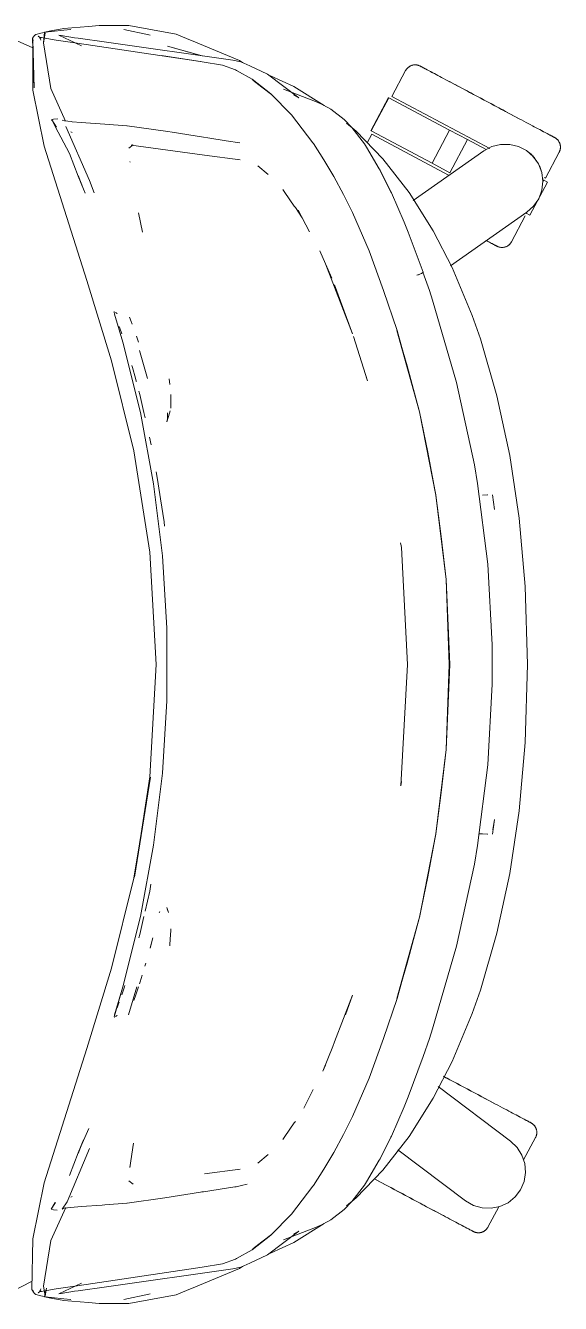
# Model space of a CAD drawing. Header units: millimetres. Extents: x 155927 to 326028, y -36033 to 97293.
# Drawn here: x 168443.9 to 168643.9, y 19528.4 to 20006.3 of the extents above; entities that cross this region are included whole.
import ezdxf

# ---------------------------------------------------------------- set-up
doc = ezdxf.new("R2010")
doc.units = ezdxf.units.MM
doc.header["$MEASUREMENT"] = 0
doc.layers.add('G-IMPT', color=8, linetype='CONTINUOUS', lineweight=9)
doc.layers.add('I-FURN', color=8, linetype='CONTINUOUS', lineweight=9)

msp = doc.modelspace()

# ---------------------------------------------------------------- linework, layer by layer
at = {"layer": 'G-IMPT'}
for p, q in [((168452.98, 20004), (168449.7, 20003.47)), ((168453.39, 20004.26), (168451.07, 20003.82)), ((168452.98, 20004), (168453.6, 20004.08)), ((168453.39, 20004.26), (168457.64, 20005.07)), ((168458.28, 20004.59), (168453.6, 20004.08)), ((168458.11, 20005.11), (168457.64, 20005.07)), ((168467.44, 20005.92), (168458.11, 20005.11)), ((168458.28, 20004.59), (168460.87, 20004.81)), ((168467.44, 20005.92), (168471.39, 20006.26)), ((168471.39, 20006.26), (168475.56, 20006.26)), ((168482.53, 20006.23), (168475.56, 20006.26)), ((168480.67, 20004.82), (168489.97, 20002.78)), ((168482.53, 20006.23), (168500.23, 20002.99)), ((168438.5, 20001.54), (168446.67, 19997.97)), ((168446.53, 20001.53), (168446.93, 20002.1)), ((168446.53, 20001.53), (168446.72, 20000.66)), ((168447.15, 19982.97), (168446.56, 20001.41)), ((168446.56, 20001.41), (168446.66, 20000.95)), ((168447.15, 19982.97), (168446.66, 20000.95)), ((168446.71, 19982.08), (168446.66, 20000.95)), ((168446.66, 20000.95), (168446.7, 20000.77)), ((168446.72, 20000.66), (168446.7, 20000.77)), ((168447.3, 20002.59), (168446.93, 20002.1)), ((168447.3, 20002.59), (168447.84, 20002.91)), ((168449.7, 20003.47), (168447.84, 20002.91)), ((168449.19, 20001.87), (168448.69, 20002.27)), ((168449.79, 20001.71), (168448.69, 20002.27)), ((168449.79, 20001.71), (168449.17, 20001.88)), ((168449.17, 20001.88), (168455.44, 20000.77)), ((168449.51, 20001.33), (168449.19, 20001.87)), ((168449.51, 20001.33), (168449.59, 20000.83)), ((168451.31, 20003.41), (168450.62, 19999.82)), ((168453.34, 19982.78), (168450.62, 19999.82)), ((168450.68, 19999.86), (168451.07, 20003.82)), ((168451.31, 20003.41), (168450.68, 19999.86)), ((168463.29, 19999.66), (168455.44, 20000.77)), ((168464.84, 19998.67), (168456.41, 20002.68)), ((168456.41, 20002.68), (168457.27, 20002.53)), ((168457.27, 20002.53), (168462.29, 20001.7)), ((168462.29, 20001.7), (168463.59, 20001.49)), ((168494.16, 19995.1), (168463.29, 19999.66)), ((168474.25, 20000.05), (168463.59, 20001.49)), ((168474.25, 20000.05), (168521.47, 19993.37)), ((168489.97, 20002.78), (168490.55, 20002.62)), ((168500.23, 20002.99), (168504.09, 20001.4)), ((168507.45, 20000.01), (168504.09, 20001.4)), ((168523.9, 19993.21), (168507.45, 20000.01)), ((168494.16, 19995.1), (168509.35, 19992.78)), ((168494.77, 19995.01), (168509.93, 19992.71)), ((168494.77, 19995.01), (168509.35, 19992.78)), ((168497.05, 19998.5), (168508.94, 19995.14)), ((168497.05, 19998.5), (168510, 19994.99)), ((168517.6, 19991.41), (168509.93, 19992.71)), ((168522.39, 19989.66), (168517.6, 19991.41)), ((168521.47, 19993.37), (168524.46, 19992.73)), ((168522.39, 19989.66), (168522.81, 19989.44)), ((168525.07, 19992.44), (168523.9, 19993.21)), ((168527.83, 19991.16), (168524.46, 19992.73)), ((168534.4, 19988.09), (168527.83, 19991.16)), ((168528.65, 19986.15), (168522.81, 19989.44)), ((168535.61, 19980.74), (168528.65, 19986.15)), ((168528.87, 19985.83), (168535.82, 19980.43)), ((168528.87, 19985.83), (168532.25, 19983.24)), ((168546.05, 19979.18), (168534.4, 19988.09)), ((168544.16, 19983.47), (168535.54, 19987.45)), ((168450.9, 19961.12), (168446.71, 19982.08)), ((168453.34, 19982.78), (168458.92, 19970.49)), ((168535.82, 19980.43), (168532.25, 19983.24)), ((168535.61, 19980.74), (168543.35, 19972.83)), ((168540.4, 19982.41), (168552.3, 19977.9)), ((168555.61, 19976.35), (168544.16, 19983.47)), ((168546.05, 19979.18), (168544.21, 19980.23)), ((168554.53, 19976.83), (168552.3, 19977.9)), ((168556.97, 19975.65), (168554.53, 19976.83)), ((168555.61, 19976.35), (168556.38, 19975.85)), ((168556.97, 19975.65), (168558.1, 19975.04)), ((168453.7, 19970.97), (168453.66, 19970.8)), ((168453.72, 19971.1), (168453.7, 19970.97)), ((168453.7, 19970.97), (168455.54, 19968.27)), ((168453.7, 19970.97), (168455.05, 19968.51)), ((168454.41, 19971.25), (168453.72, 19971.1)), ((168455.94, 19971.41), (168454.41, 19971.25)), ((168457.68, 19970.93), (168458.45, 19970.66)), ((168458.51, 19970.64), (168458.45, 19970.66)), ((168460.97, 19970.35), (168458.51, 19970.64)), ((168543.35, 19972.83), (168551.37, 19962.4)), ((168558.1, 19975.04), (168562.97, 19971.18)), ((168565.86, 19968.15), (168562.97, 19971.18)), ((168460.33, 19958.41), (168455.05, 19968.51)), ((168467.88, 19948.3), (168458.95, 19968.46)), ((168461.33, 19966.29), (168460.89, 19966.56)), ((168460.97, 19970.35), (168461.34, 19970.31)), ((168464.75, 19970.06), (168461.34, 19970.31)), ((168464.75, 19970.06), (168473.6, 19969.42)), ((168481.84, 19968.8), (168473.6, 19969.42)), ((168481.92, 19968.79), (168481.84, 19968.8)), ((168481.92, 19968.79), (168497.14, 19966.59)), ((168497.14, 19966.59), (168498.69, 19966.34)), ((168498.69, 19966.34), (168510.46, 19964.47)), ((168563.86, 19969.73), (168567.53, 19966.73)), ((168565.86, 19968.15), (168570.58, 19962.02)), ((168567.53, 19966.73), (168577.49, 19956.44)), ((168466.89, 19910.88), (168450.9, 19961.12)), ((168482.58, 19960.42), (168484.14, 19961.66)), ((168483.43, 19961.53), (168483.7, 19961.58)), ((168510.77, 19957.79), (168483.43, 19961.53)), ((168483.93, 19961.62), (168483.7, 19961.58)), ((168512.12, 19964.21), (168510.46, 19964.47)), ((168518.96, 19963.15), (168512.12, 19964.21)), ((168518.96, 19963.15), (168524.03, 19962.4)), ((168551.37, 19962.4), (168551.54, 19962.14)), ((168555.42, 19956.04), (168551.54, 19962.14)), ((168570.58, 19962.02), (168571.44, 19960.73)), ((168460.33, 19958.41), (168463.58, 19949.94)), ((168510.77, 19957.79), (168524.12, 19956.01)), ((168524.12, 19956.01), (168523.65, 19956.16)), ((168576.17, 19952.73), (168571.44, 19960.73)), ((168587.3, 19943.84), (168577.49, 19956.44)), ((168482.93, 19955.47), (168482.98, 19955.12)), ((168534.62, 19950.51), (168530.71, 19953.85)), ((168555.42, 19956.04), (168559.19, 19949.82)), ((168580.48, 19944.12), (168576.17, 19952.73)), ((168580.7, 19943.68), (168576.17, 19952.73)), ((168576.17, 19952.73), (168576.48, 19952.14)), ((168580.7, 19943.68), (168576.48, 19952.14)), ((168465.6, 19945.04), (168463.57, 19950.14)), ((168463.57, 19950.14), (168464.98, 19946.6)), ((168463.58, 19949.94), (168465.6, 19945.04)), ((168469.62, 19943.72), (168467.88, 19948.3)), ((168562.76, 19943.03), (168559.19, 19949.82)), ((168465.6, 19945.04), (168466.16, 19943.62)), ((168540.89, 19943.88), (168540.14, 19944.98)), ((168544.39, 19938.75), (168540.89, 19943.88)), ((168562.76, 19943.03), (168566.15, 19936.3)), ((168580.48, 19944.12), (168580.7, 19943.68)), ((168580.7, 19943.68), (168585.47, 19932.72)), ((168587.3, 19943.84), (168596.27, 19929.54)), ((168544.78, 19938.17), (168544.39, 19938.75)), ((168547.34, 19934.41), (168544.78, 19938.17)), ((168547.34, 19934.41), (168545.84, 19937.19)), ((168550.02, 19929.08), (168545.84, 19937.19)), ((168487.61, 19928.99), (168486.2, 19936.25)), ((168572.32, 19922.07), (168566.15, 19936.3)), ((168585.47, 19932.72), (168586.95, 19929.04)), ((168586.95, 19929.04), (168592.52, 19914.08)), ((168596.27, 19929.54), (168603.36, 19915.77)), ((168553.9, 19922.04), (168556.09, 19917.19)), ((168572.32, 19922.07), (168577.78, 19907.19)), ((168556.09, 19917.19), (168558.4, 19911.75)), ((168556.09, 19917.19), (168558.82, 19910.11)), ((168591.26, 19913.3), (168590.2, 19912.87)), ((168591.26, 19913.3), (168590.79, 19913.1)), ((168591.26, 19913.3), (168592.08, 19913.68)), ((168591.26, 19913.3), (168591.9, 19913.58)), ((168591.9, 19913.58), (168592.08, 19913.68)), ((168592.49, 19913.95), (168592.08, 19913.68)), ((168592.08, 19913.68), (168592.48, 19913.9)), ((168592.49, 19913.95), (168592.48, 19913.9)), ((168592.52, 19914.08), (168592.49, 19913.95)), ((168592.49, 19913.95), (168592.49, 19914.08)), ((168592.49, 19914.08), (168594.89, 19907.15)), ((168610.88, 19897.79), (168603.36, 19915.77)), ((168466.89, 19910.88), (168476.07, 19880.91)), ((168559.48, 19908.38), (168558.82, 19910.11)), ((168566.19, 19890.94), (168559.37, 19909.34)), ((168566.19, 19890.94), (168559.48, 19908.38)), ((168590.2, 19912.87), (168590.79, 19913.1)), ((168582.79, 19892.28), (168577.78, 19907.19)), ((168596.09, 19903.54), (168594.89, 19907.15)), ((168477.12, 19899.31), (168477.03, 19899.08)), ((168477.03, 19899.08), (168477.09, 19898.85)), ((168477.09, 19898.85), (168477.16, 19898.56)), ((168478.12, 19898.54), (168477.51, 19898.93)), ((168605.03, 19872.72), (168596.09, 19903.54)), ((168477.16, 19898.56), (168477.23, 19898.29)), ((168480.3, 19887.86), (168477.23, 19898.29)), ((168478.12, 19898.54), (168477.91, 19898.69)), ((168483.43, 19895.61), (168482.82, 19897.27)), ((168483.43, 19895.61), (168483.8, 19894.6)), ((168613.95, 19889.06), (168610.88, 19897.79)), ((168479.14, 19893.06), (168478.9, 19893.71)), ((168479.14, 19893.06), (168479.89, 19890.96)), ((168486.14, 19887.85), (168485.42, 19890.06)), ((168571.72, 19873.46), (168566.47, 19889.95)), ((168586.52, 19879.02), (168582.75, 19892.19)), ((168591.17, 19861.78), (168582.75, 19892.19)), ((168591.17, 19861.78), (168582.79, 19892.28)), ((168486.85, 19861.54), (168480.3, 19887.86)), ((168486.59, 19884.76), (168489.52, 19874.29)), ((168613.95, 19889.06), (168620.13, 19867.82)), ((168484.39, 19847.22), (168476.07, 19880.91)), ((168483.88, 19878.43), (168483.68, 19879.12)), ((168485, 19874.43), (168483.88, 19878.43)), ((168571.72, 19873.46), (168570.65, 19876.9)), ((168586.52, 19879.02), (168591.17, 19861.78)), ((168485, 19874.43), (168485.32, 19873.29)), ((168485.32, 19873.29), (168485.36, 19873.11)), ((168497.88, 19872.04), (168497.66, 19874.13)), ((168605.03, 19872.72), (168611.7, 19841.93)), ((168486.62, 19868.27), (168486.28, 19869.57)), ((168486.62, 19868.27), (168488.17, 19861.52)), ((168498.28, 19863.19), (168498.19, 19868.25)), ((168498.19, 19868.25), (168498.27, 19865.97)), ((168498.28, 19863.19), (168498.27, 19865.97)), ((168620.13, 19867.82), (168624.94, 19845.45)), ((168486.85, 19861.54), (168491.78, 19834.87)), ((168488.63, 19859.55), (168488.17, 19861.52)), ((168496.95, 19859.18), (168496.99, 19861.49)), ((168496.99, 19861.47), (168496.99, 19861.49)), ((168497.42, 19860.08), (168498.03, 19862.24)), ((168591.17, 19861.78), (168597.35, 19830.65)), ((168591.17, 19861.78), (168594.25, 19846.76)), ((168591.17, 19861.78), (168597.34, 19830.73)), ((168496.74, 19858.13), (168497.42, 19860.08)), ((168496.95, 19859.18), (168496.74, 19858.13)), ((168490.83, 19849.5), (168490.29, 19852.32)), ((168484.39, 19847.22), (168490.38, 19809.31)), ((168597.35, 19830.65), (168594.25, 19846.76)), ((168612.88, 19835.01), (168611.7, 19841.93)), ((168624.94, 19845.45), (168628.43, 19822.03)), ((168492.75, 19839.4), (168493.31, 19836.49)), ((168491.78, 19834.87), (168495.08, 19807.95)), ((168493.55, 19834.87), (168493.31, 19836.49)), ((168494.4, 19829.24), (168493.55, 19834.87)), ((168616.7, 19804.84), (168612.88, 19835.01)), ((168494.4, 19829.24), (168495.7, 19820.72)), ((168601.17, 19799.14), (168597.34, 19830.73)), ((168601.13, 19799.1), (168597.35, 19830.65)), ((168597.35, 19830.65), (168599.29, 19815.17)), ((168614.68, 19830.69), (168616.77, 19830.77)), ((168616.77, 19830.77), (168616.66, 19830.77)), ((168618.53, 19830.74), (168619.18, 19825.32)), ((168495.7, 19820.72), (168495.88, 19819.06)), ((168628.43, 19822.03), (168630.69, 19796.46)), ((168584.41, 19811.05), (168584.14, 19812.83)), ((168601.13, 19799.1), (168599.29, 19815.17)), ((168490.38, 19809.31), (168492.74, 19767.32)), ((168584.13, 19812.6), (168584.17, 19812.35)), ((168584.41, 19811.05), (168584.17, 19812.35)), ((168586.73, 19767.32), (168584.41, 19811.05)), ((168586.68, 19767.32), (168584.41, 19811.05)), ((168496.73, 19780.88), (168495.08, 19807.95)), ((168618.31, 19774.63), (168616.7, 19804.84)), ((168601.81, 19784.2), (168601.13, 19799.1)), ((168601.13, 19799.1), (168602.27, 19767.32)), ((168601.17, 19799.14), (168602.5, 19767.32)), ((168630.69, 19796.46), (168631.54, 19767.32)), ((168601.81, 19784.2), (168602.27, 19767.32)), ((168496.73, 19780.88), (168496.73, 19753.76)), ((168618.31, 19774.63), (168618.41, 19767.32)), ((168490.38, 19725.33), (168492.74, 19767.32)), ((168586.68, 19767.32), (168584.18, 19721.98)), ((168601.13, 19735.54), (168602.27, 19767.32)), ((168602.5, 19767.32), (168601.17, 19735.5)), ((168601.81, 19750.44), (168602.27, 19767.32)), ((168618.31, 19760.01), (168618.41, 19767.32)), ((168631.54, 19767.32), (168630.69, 19738.18)), ((168618.31, 19760.01), (168616.7, 19729.8)), ((168496.73, 19753.76), (168495.08, 19726.69)), ((168601.13, 19735.54), (168601.81, 19750.44)), ((168630.69, 19738.18), (168628.43, 19712.61)), ((168601.17, 19735.5), (168597.34, 19703.91)), ((168601.13, 19735.54), (168597.35, 19703.99)), ((168599.29, 19719.47), (168601.13, 19735.54)), ((168616.7, 19729.8), (168612.88, 19699.64)), ((168484.39, 19687.42), (168490.64, 19725.16)), ((168490.38, 19725.33), (168484.65, 19687.8)), ((168490.64, 19725.16), (168484.65, 19687.8)), ((168491.78, 19699.77), (168495.08, 19726.69)), ((168584.13, 19722.04), (168584.17, 19722.29)), ((168584.41, 19723.59), (168584.17, 19722.29)), ((168584.18, 19721.98), (168584.41, 19723.59)), ((168599.29, 19719.47), (168597.35, 19703.99)), ((168628.43, 19712.61), (168624.94, 19689.19)), ((168618.53, 19703.91), (168619.18, 19709.32)), ((168618.61, 19705.55), (168619.18, 19709.32)), ((168597.35, 19703.99), (168591.13, 19672.75)), ((168591.13, 19672.75), (168597.34, 19703.91)), ((168597.35, 19703.99), (168594.25, 19687.88)), ((168613.43, 19703.99), (168614.68, 19703.95)), ((168616.77, 19703.87), (168614.68, 19703.95)), ((168616.77, 19703.87), (168616.66, 19703.88)), ((168486.85, 19673.1), (168491.78, 19699.77)), ((168612.88, 19699.64), (168611.7, 19692.71)), ((168611.7, 19692.71), (168605.03, 19661.93)), ((168620.13, 19666.83), (168624.94, 19689.19)), ((168476.07, 19653.74), (168484.39, 19687.42)), ((168490.8, 19685.15), (168490.33, 19682.51)), ((168591.17, 19672.86), (168594.25, 19687.88)), ((168490.33, 19682.51), (168488.62, 19675.09)), ((168494.07, 19674.91), (168493.93, 19674.5)), ((168496.74, 19676.51), (168497.42, 19674.56)), ((168496.74, 19676.51), (168496.95, 19675.46)), ((168486.85, 19673.1), (168480.3, 19646.78)), ((168488.17, 19673.12), (168486.62, 19666.37)), ((168591.17, 19672.86), (168582.75, 19642.45)), ((168591.17, 19672.86), (168582.79, 19642.36)), ((168586.52, 19655.62), (168591.17, 19672.86)), ((168486.62, 19666.37), (168486.28, 19665.08)), ((168490.47, 19661.29), (168491.47, 19665.15)), ((168498.17, 19666.34), (168497.89, 19662.64)), ((168498.17, 19666.34), (168498.27, 19667.72)), ((168498.27, 19668.42), (168498.27, 19667.72)), ((168613.95, 19645.58), (168620.13, 19666.83)), ((168490.47, 19661.29), (168490.86, 19662.81)), ((168497.89, 19662.64), (168497.86, 19662.16)), ((168596.09, 19631.1), (168605.03, 19661.93)), ((168488.56, 19654.49), (168488.89, 19655.61)), ((168586.52, 19655.62), (168582.75, 19642.45)), ((168476.07, 19653.74), (168466.89, 19623.76)), ((168486.78, 19648.71), (168487.57, 19651.2)), ((168480.3, 19646.78), (168477.03, 19635.56)), ((168480.3, 19646.78), (168477.19, 19635.96)), ((168480.3, 19646.78), (168477.24, 19636.25)), ((168480.93, 19646.79), (168480.2, 19644.56)), ((168480.93, 19646.79), (168481.08, 19647.24)), ((168485.5, 19646.79), (168482.46, 19636.36)), ((168485.39, 19644.49), (168486.16, 19646.79)), ((168486.54, 19647.93), (168486.78, 19648.71)), ((168610.88, 19636.85), (168613.95, 19645.58)), ((168478.92, 19641.01), (168478.58, 19640.04)), ((168479.91, 19643.76), (168480.2, 19644.56)), ((168484.37, 19641.61), (168485.13, 19643.77)), ((168485.39, 19644.49), (168485.13, 19643.77)), ((168566.19, 19643.7), (168559.48, 19626.26)), ((168566.19, 19643.7), (168563.47, 19636.27)), ((168577.78, 19627.45), (168582.79, 19642.36)), ((168477.24, 19636.25), (168477.19, 19635.96)), ((168478.12, 19636.1), (168477.51, 19635.72)), ((168478.12, 19636.1), (168477.91, 19635.95)), ((168478.58, 19640.04), (168478.18, 19638.97)), ((168610.88, 19636.85), (168603.36, 19618.87)), ((168477.03, 19635.56), (168477.17, 19635.32)), ((168577.78, 19627.45), (168572.32, 19612.57)), ((168592.55, 19620.67), (168594.89, 19627.49)), ((168596.09, 19631.1), (168594.89, 19627.49)), ((168466.89, 19623.76), (168450.9, 19573.52)), ((168558.82, 19624.53), (168555.09, 19615.2)), ((168559.48, 19626.26), (168558.82, 19624.53)), ((168555.09, 19615.2), (168556.09, 19617.45)), ((168592.55, 19620.67), (168586.95, 19605.6)), ((168603.36, 19618.87), (168596.27, 19605.1)), ((168572.32, 19612.57), (168566.15, 19598.34)), ((168547.92, 19601.37), (168551.46, 19608.34)), ((168585.47, 19601.92), (168586.95, 19605.6)), ((168596.27, 19605.1), (168587.3, 19590.8)), ((168562.76, 19591.62), (168566.15, 19598.34)), ((168580.7, 19590.96), (168585.47, 19601.92)), ((168464.6, 19587.08), (168467.65, 19593.8)), ((168540.89, 19590.76), (168544.39, 19595.89)), ((168544.39, 19595.89), (168544.78, 19596.47)), ((168463.57, 19584.5), (168465.6, 19589.62)), ((168465.6, 19589.6), (168463.57, 19584.5)), ((168463.58, 19584.71), (168465.6, 19589.6)), ((168482.93, 19579.17), (168484.33, 19588.34)), ((168540.89, 19590.76), (168540.14, 19589.66)), ((168562.76, 19591.62), (168559.19, 19584.82)), ((168576.48, 19582.51), (168580.48, 19590.52)), ((168587.3, 19590.8), (168577.49, 19578.2)), ((168580.7, 19590.96), (168580.48, 19590.52)), ((168459.44, 19566.36), (168467.88, 19586.34)), ((168463.58, 19584.71), (168460.33, 19576.24)), ((168534.62, 19584.13), (168530.71, 19580.79)), ((168555.42, 19578.6), (168559.19, 19584.82)), ((168482.93, 19579.17), (168482.98, 19579.52)), ((168510.77, 19576.85), (168524.12, 19578.63)), ((168524.12, 19578.63), (168523.65, 19578.48)), ((168576.17, 19581.91), (168571.44, 19573.91)), ((168576.48, 19582.51), (168576.17, 19581.91)), ((168482.58, 19574.23), (168484.22, 19572.95)), ((168555.42, 19578.6), (168551.54, 19572.5)), ((168567.53, 19567.91), (168577.49, 19578.2)), ((168570.58, 19572.62), (168571.44, 19573.91)), ((168446.71, 19552.56), (168450.9, 19573.52)), ((168495.99, 19567.88), (168509.35, 19569.99)), ((168509.35, 19569.99), (168509.86, 19570.07)), ((168510.47, 19570.17), (168509.86, 19570.07)), ((168510.47, 19570.17), (168522.19, 19571.97)), ((168522.19, 19571.97), (168522.66, 19572.04)), ((168524.64, 19572.46), (168522.66, 19572.04)), ((168526.81, 19572.93), (168524.64, 19572.46)), ((168543.35, 19561.81), (168551.37, 19572.24)), ((168551.54, 19572.5), (168551.37, 19572.24)), ((168565.86, 19566.49), (168570.58, 19572.62)), ((168453.48, 19563.69), (168455.07, 19566.15)), ((168455.07, 19566.15), (168453.54, 19563.67)), ((168453.54, 19563.67), (168455.03, 19566.14)), ((168457.68, 19563.69), (168459.44, 19566.36)), ((168460.8, 19564.28), (168458.42, 19563.99)), ((168460.8, 19564.28), (168460.88, 19564.29)), ((168464.75, 19564.58), (168460.88, 19564.29)), ((168460.89, 19568.08), (168461.33, 19568.35)), ((168472.61, 19565.15), (168464.75, 19564.58)), ((168473.6, 19565.22), (168472.61, 19565.15)), ((168481.84, 19565.84), (168473.6, 19565.22)), ((168481.84, 19565.84), (168481.92, 19565.85)), ((168495.99, 19567.88), (168481.92, 19565.85)), ((168562.97, 19563.46), (168565.86, 19566.49)), ((168567.53, 19567.91), (168563.86, 19564.91)), ((168453.34, 19551.86), (168458.95, 19564.21)), ((168453.48, 19563.69), (168453.54, 19563.67)), ((168454.41, 19563.39), (168453.54, 19563.67)), ((168455.77, 19563.22), (168454.41, 19563.39)), ((168458.4, 19563.98), (168457.68, 19563.69)), ((168458.4, 19563.98), (168458.42, 19563.99)), ((168543.35, 19561.81), (168535.61, 19553.91)), ((168558.1, 19559.6), (168556.97, 19558.99)), ((168558.1, 19559.6), (168562.97, 19563.46)), ((168546.05, 19555.46), (168534.35, 19546.52)), ((168540.4, 19552.23), (168552.3, 19556.74)), ((168544.16, 19551.17), (168555.61, 19558.29)), ((168546.05, 19555.46), (168544.21, 19554.41)), ((168554.53, 19557.81), (168552.3, 19556.74)), ((168556.97, 19558.99), (168554.53, 19557.81)), ((168446.71, 19552.56), (168446.32, 19533.58)), ((168453.34, 19551.86), (168450.62, 19534.82)), ((168528.65, 19548.49), (168535.61, 19553.91)), ((168535.82, 19554.21), (168528.87, 19548.81)), ((168528.87, 19548.81), (168532.25, 19551.4)), ((168535.82, 19554.21), (168532.25, 19551.4)), ((168535.54, 19547.19), (168544.16, 19551.17)), ((168522.81, 19545.2), (168522.39, 19544.98)), ((168528.65, 19548.49), (168522.81, 19545.2)), ((168527.83, 19543.48), (168534.35, 19546.52)), ((168474.25, 19534.59), (168521.47, 19541.27)), ((168494.16, 19539.54), (168509.93, 19541.93)), ((168523.9, 19541.43), (168507.45, 19534.63)), ((168517.6, 19543.23), (168509.93, 19541.93)), ((168517.6, 19543.23), (168522.39, 19544.98)), ((168521.47, 19541.27), (168524.46, 19541.92)), ((168525.07, 19542.2), (168523.9, 19541.43)), ((168527.83, 19543.48), (168524.46, 19541.92)), ((168446.39, 19536.77), (168438.48, 19532.62)), ((168456.41, 19531.96), (168464.81, 19535.95)), ((168463.29, 19534.98), (168494.16, 19539.54)), ((168446.32, 19533.58), (168446.93, 19532.54)), ((168446.8, 19533.16), (168446.93, 19532.54)), ((168446.8, 19533.16), (168446.91, 19532.62)), ((168446.93, 19532.54), (168446.91, 19532.62)), ((168447.3, 19532.05), (168446.93, 19532.54)), ((168447.84, 19531.73), (168447.3, 19532.05)), ((168447.84, 19531.73), (168449.7, 19531.18)), ((168449.79, 19532.93), (168448.69, 19532.37)), ((168449.19, 19532.77), (168448.69, 19532.37)), ((168449.17, 19532.76), (168455.44, 19533.87)), ((168449.79, 19532.93), (168449.17, 19532.76)), ((168449.19, 19532.77), (168449.51, 19533.31)), ((168449.59, 19533.81), (168449.51, 19533.31)), ((168452.98, 19530.64), (168449.7, 19531.18)), ((168451.31, 19531.24), (168450.62, 19534.82)), ((168451.8, 19534.1), (168451.07, 19530.82)), ((168453.39, 19530.38), (168451.07, 19530.82)), ((168451.8, 19534.1), (168451.31, 19531.24)), ((168455.44, 19533.87), (168463.29, 19534.98)), ((168456.41, 19531.96), (168457.27, 19532.11)), ((168462.29, 19532.94), (168457.27, 19532.11)), ((168462.29, 19532.94), (168463.59, 19533.15)), ((168474.25, 19534.59), (168463.59, 19533.15)), ((168480.67, 19529.82), (168489.97, 19531.86)), ((168482.53, 19528.41), (168500.23, 19531.65)), ((168489.97, 19531.86), (168490.55, 19532.02)), ((168500.23, 19531.65), (168504.09, 19533.24)), ((168507.45, 19534.63), (168504.09, 19533.24)), ((168452.98, 19530.64), (168453.6, 19530.56)), ((168457.64, 19529.57), (168453.39, 19530.38)), ((168453.6, 19530.56), (168458.28, 19530.05)), ((168458.11, 19529.53), (168457.64, 19529.57)), ((168458.11, 19529.53), (168467.44, 19528.72)), ((168458.28, 19530.05), (168460.87, 19529.83)), ((168467.44, 19528.72), (168471.39, 19528.38)), ((168475.56, 19528.38), (168471.39, 19528.38)), ((168482.53, 19528.41), (168475.56, 19528.38))]:
    msp.add_line(p, q, dxfattribs=at)
at = {"layer": 'I-FURN'}
for p, q in [((168586.09, 19989.57), (168586.17, 19989.71)), ((168586.17, 19989.71), (168586.26, 19989.84)), ((168586.26, 19989.84), (168586.35, 19989.97)), ((168586.35, 19989.97), (168586.45, 19990.1)), ((168586.45, 19990.1), (168586.56, 19990.22)), ((168586.56, 19990.22), (168586.67, 19990.34)), ((168586.67, 19990.34), (168586.78, 19990.45)), ((168586.78, 19990.45), (168586.9, 19990.56)), ((168586.9, 19990.56), (168587.02, 19990.66)), ((168587.02, 19990.66), (168587.15, 19990.76)), ((168587.15, 19990.76), (168587.28, 19990.86)), ((168587.28, 19990.86), (168587.42, 19990.95)), ((168587.42, 19990.95), (168587.56, 19991.03)), ((168587.56, 19991.03), (168587.7, 19991.11)), ((168587.7, 19991.11), (168587.84, 19991.18)), ((168587.84, 19991.18), (168587.99, 19991.24)), ((168587.99, 19991.24), (168588.14, 19991.3)), ((168588.14, 19991.3), (168588.29, 19991.36)), ((168588.29, 19991.36), (168588.44, 19991.41)), ((168588.44, 19991.41), (168588.6, 19991.45)), ((168588.6, 19991.45), (168588.76, 19991.48)), ((168588.76, 19991.48), (168588.91, 19991.51)), ((168588.91, 19991.51), (168589.07, 19991.54)), ((168589.07, 19991.54), (168589.23, 19991.55)), ((168589.23, 19991.55), (168589.4, 19991.56)), ((168589.4, 19991.56), (168589.56, 19991.57)), ((168589.56, 19991.57), (168589.72, 19991.56)), ((168589.72, 19991.56), (168589.88, 19991.55)), ((168589.88, 19991.55), (168590.04, 19991.54)), ((168590.04, 19991.54), (168590.2, 19991.52)), ((168590.2, 19991.52), (168590.36, 19991.49)), ((168590.36, 19991.49), (168590.51, 19991.45)), ((168590.51, 19991.45), (168590.67, 19991.41)), ((168590.67, 19991.41), (168590.82, 19991.36)), ((168590.82, 19991.36), (168590.98, 19991.31)), ((168590.98, 19991.31), (168591.13, 19991.25)), ((168591.13, 19991.25), (168591.27, 19991.19)), ((168591.27, 19991.19), (168591.42, 19991.11)), ((168591.42, 19991.11), (168591.46, 19991.09)), ((168591.46, 19991.09), (168591.48, 19991.08)), ((168591.5, 19991.07), (168591.46, 19991.09)), ((168591.46, 19991.09), (168591.46, 19991.09)), ((168591.48, 19991.08), (168591.54, 19991.05)), ((168591.59, 19991.02), (168591.5, 19991.07)), ((168591.54, 19991.05), (168591.64, 19991)), ((168591.71, 19990.96), (168591.59, 19991.02)), ((168591.64, 19991), (168591.78, 19990.92)), ((168591.87, 19990.87), (168591.71, 19990.96)), ((168591.78, 19990.92), (168591.96, 19990.83)), ((168592.07, 19990.77), (168591.87, 19990.87)), ((168591.96, 19990.83), (168592.18, 19990.71)), ((168592.31, 19990.64), (168592.07, 19990.77)), ((168592.18, 19990.71), (168592.44, 19990.57)), ((168592.59, 19990.49), (168592.31, 19990.64)), ((168592.44, 19990.57), (168592.73, 19990.42)), ((168592.91, 19990.32), (168592.59, 19990.49)), ((168592.73, 19990.42), (168593.07, 19990.24)), ((168593.27, 19990.13), (168592.91, 19990.32)), ((168593.07, 19990.24), (168593.44, 19990.04)), ((168593.66, 19989.92), (168593.27, 19990.13)), ((168593.44, 19990.04), (168593.85, 19989.82)), ((168594.09, 19989.7), (168593.66, 19989.92)), ((168593.85, 19989.82), (168594.3, 19989.58)), ((168594.55, 19989.45), (168594.09, 19989.7)), ((168594.3, 19989.58), (168594.78, 19989.33)), ((168586.01, 19989.43), (168580.86, 19979.74)), ((168586.01, 19989.43), (168586.09, 19989.57)), ((168595.05, 19989.18), (168594.55, 19989.45)), ((168594.78, 19989.33), (168595.3, 19989.05)), ((168595.59, 19988.9), (168595.05, 19989.18)), ((168595.3, 19989.05), (168595.85, 19988.76)), ((168596.16, 19988.59), (168595.59, 19988.9)), ((168595.85, 19988.76), (168596.43, 19988.45)), ((168596.76, 19988.27), (168596.16, 19988.59)), ((168597.39, 19987.94), (168596.76, 19988.27)), ((168598.06, 19987.58), (168597.39, 19987.94)), ((168598.75, 19987.22), (168598.06, 19987.58)), ((168599.47, 19986.83), (168598.75, 19987.22)), ((168600.22, 19986.43), (168599.47, 19986.83)), ((168601, 19986.02), (168600.22, 19986.43)), ((168601.8, 19985.59), (168601, 19986.02)), ((168602.63, 19985.16), (168601.8, 19985.59)), ((168602.18, 19985.39), (168603.01, 19984.95)), ((168603.47, 19984.71), (168602.63, 19985.16)), ((168603.01, 19984.95), (168603.87, 19984.49)), ((168604.34, 19984.24), (168603.47, 19984.71)), ((168603.87, 19984.49), (168604.75, 19984.03)), ((168605.23, 19983.77), (168604.34, 19984.24)), ((168604.75, 19984.03), (168605.64, 19983.55)), ((168606.13, 19983.29), (168605.23, 19983.77)), ((168605.64, 19983.55), (168606.56, 19983.07)), ((168607.06, 19982.8), (168606.13, 19983.29)), ((168606.56, 19983.07), (168607.49, 19982.57)), ((168607.99, 19982.3), (168607.06, 19982.8)), ((168607.49, 19982.57), (168608.43, 19982.07)), ((168608.95, 19981.8), (168607.99, 19982.3)), ((168608.43, 19982.07), (168609.39, 19981.56)), ((168609.91, 19981.28), (168608.95, 19981.8)), ((168609.39, 19981.56), (168610.36, 19981.05)), ((168610.88, 19980.76), (168609.91, 19981.28)), ((168610.36, 19981.05), (168611.33, 19980.52)), ((168611.87, 19980.24), (168610.88, 19980.76)), ((168611.33, 19980.52), (168612.32, 19980)), ((168612.86, 19979.71), (168611.87, 19980.24)), ((168579.56, 19979.3), (168572.99, 19966.94)), ((168573.16, 19966.85), (168579.73, 19979.21)), ((168579.73, 19979.21), (168602.44, 19967.13)), ((168617.46, 19960.28), (168580.86, 19979.74)), ((168612.32, 19980), (168613.32, 19979.47)), ((168613.85, 19979.18), (168612.86, 19979.71)), ((168613.32, 19979.47), (168614.32, 19978.94)), ((168614.86, 19978.65), (168613.85, 19979.18)), ((168614.32, 19978.94), (168615.32, 19978.41)), ((168615.86, 19978.12), (168614.86, 19978.65)), ((168615.32, 19978.41), (168616.32, 19977.87)), ((168616.87, 19977.58), (168615.86, 19978.12)), ((168616.32, 19977.87), (168617.33, 19977.34)), ((168617.87, 19977.05), (168616.87, 19977.58)), ((168617.33, 19977.34), (168618.33, 19976.8)), ((168618.87, 19976.52), (168617.87, 19977.05)), ((168618.33, 19976.8), (168619.33, 19976.27)), ((168619.87, 19975.98), (168618.87, 19976.52)), ((168619.33, 19976.27), (168620.33, 19975.74)), ((168620.87, 19975.46), (168619.87, 19975.98)), ((168620.33, 19975.74), (168621.32, 19975.21)), ((168621.85, 19974.93), (168620.87, 19975.46)), ((168621.32, 19975.21), (168622.31, 19974.69)), ((168622.83, 19974.41), (168621.85, 19974.93)), ((168622.31, 19974.69), (168623.28, 19974.17)), ((168623.8, 19973.9), (168622.83, 19974.41)), ((168623.28, 19974.17), (168624.24, 19973.66)), ((168624.76, 19973.39), (168623.8, 19973.9)), ((168624.24, 19973.66), (168625.2, 19973.16)), ((168625.7, 19972.88), (168624.76, 19973.39)), ((168625.2, 19973.16), (168626.13, 19972.66)), ((168626.63, 19972.39), (168625.7, 19972.88)), ((168626.13, 19972.66), (168627.06, 19972.17)), ((168627.55, 19971.9), (168626.63, 19972.39)), ((168627.06, 19972.17), (168627.96, 19971.68)), ((168628.44, 19971.43), (168627.55, 19971.9)), ((168629.32, 19970.96), (168628.44, 19971.43)), ((168630.18, 19970.51), (168629.32, 19970.96)), ((168631.01, 19970.06), (168630.18, 19970.51)), ((168595.87, 19954.77), (168573.16, 19966.85)), ((168595.87, 19954.77), (168602.44, 19967.13)), ((168602.44, 19967.13), (168609.08, 19963.6)), ((168631.82, 19969.63), (168631.01, 19970.06)), ((168632.61, 19969.21), (168631.82, 19969.63)), ((168633.37, 19968.81), (168632.61, 19969.21)), ((168634.11, 19968.42), (168633.37, 19968.81)), ((168634.81, 19968.04), (168634.11, 19968.42)), ((168635.49, 19967.68), (168634.81, 19968.04)), ((168636.14, 19967.34), (168635.49, 19967.68)), ((168636.76, 19967.01), (168636.14, 19967.34)), ((168637.34, 19966.7), (168636.76, 19967.01)), ((168637.03, 19966.86), (168637.6, 19966.56)), ((168637.89, 19966.4), (168637.34, 19966.7)), ((168637.6, 19966.56), (168638.13, 19966.28)), ((168638.41, 19966.13), (168637.89, 19966.4)), ((168638.13, 19966.28), (168638.64, 19966.01)), ((168638.89, 19965.87), (168638.41, 19966.13)), ((168638.64, 19966.01), (168639.1, 19965.76)), ((168639.34, 19965.64), (168638.89, 19965.87)), ((168639.1, 19965.76), (168639.53, 19965.53)), ((168573.35, 19965.61), (168571.67, 19962.46)), ((168602.04, 19950.36), (168573.35, 19965.61)), ((168602.51, 19951.24), (168609.08, 19963.6)), ((168609.08, 19963.6), (168616.14, 19959.85)), ((168615.28, 19959.39), (168618.25, 19960.97)), ((168618.25, 19960.97), (168621.52, 19961.8)), ((168621.52, 19961.8), (168624.9, 19961.83)), ((168624.9, 19961.83), (168628.18, 19961.04)), ((168628.18, 19961.04), (168631.17, 19959.49)), ((168639.75, 19965.42), (168639.34, 19965.64)), ((168639.53, 19965.53), (168639.92, 19965.32)), ((168640.12, 19965.22), (168639.75, 19965.42)), ((168639.92, 19965.32), (168640.28, 19965.13)), ((168640.46, 19965.04), (168640.12, 19965.22)), ((168640.28, 19965.13), (168640.6, 19964.97)), ((168640.75, 19964.88), (168640.46, 19965.04)), ((168640.6, 19964.97), (168640.88, 19964.82)), ((168641.01, 19964.75), (168640.75, 19964.88)), ((168640.88, 19964.82), (168641.12, 19964.69)), ((168641.23, 19964.63), (168641.01, 19964.75)), ((168641.12, 19964.69), (168641.32, 19964.58)), ((168641.41, 19964.53), (168641.23, 19964.63)), ((168641.32, 19964.58), (168641.48, 19964.5)), ((168641.55, 19964.46), (168641.41, 19964.53)), ((168641.48, 19964.5), (168641.6, 19964.43)), ((168641.65, 19964.41), (168641.55, 19964.46)), ((168641.6, 19964.43), (168641.68, 19964.39)), ((168641.71, 19964.37), (168641.65, 19964.41)), ((168641.68, 19964.39), (168641.73, 19964.37)), ((168641.73, 19964.36), (168641.71, 19964.37)), ((168641.73, 19964.37), (168641.73, 19964.36)), ((168641.73, 19964.36), (168641.87, 19964.28)), ((168641.87, 19964.28), (168642.01, 19964.2)), ((168642.01, 19964.2), (168642.14, 19964.11)), ((168642.14, 19964.11), (168642.27, 19964.02)), ((168642.27, 19964.02), (168642.4, 19963.92)), ((168642.4, 19963.92), (168642.52, 19963.81)), ((168642.52, 19963.81), (168642.64, 19963.7)), ((168642.64, 19963.7), (168642.76, 19963.59)), ((168642.76, 19963.59), (168642.86, 19963.47)), ((168642.86, 19963.47), (168642.97, 19963.34)), ((168642.97, 19963.34), (168643.07, 19963.22)), ((168643.07, 19963.22), (168643.16, 19963.09)), ((168643.16, 19963.09), (168643.25, 19962.95)), ((168643.25, 19962.95), (168643.33, 19962.81)), ((168643.33, 19962.81), (168643.41, 19962.67)), ((168643.41, 19962.67), (168643.48, 19962.53)), ((168643.48, 19962.53), (168643.55, 19962.38)), ((168643.55, 19962.38), (168643.61, 19962.23)), ((168643.61, 19962.23), (168643.66, 19962.08)), ((168643.66, 19962.08), (168643.71, 19961.93)), ((168643.71, 19961.93), (168643.75, 19961.77)), ((168643.75, 19961.77), (168643.79, 19961.61)), ((168643.79, 19961.61), (168643.82, 19961.45)), ((168643.82, 19961.45), (168643.84, 19961.29)), ((168643.84, 19961.29), (168643.86, 19961.13)), ((168643.86, 19961.13), (168643.87, 19960.97)), ((168643.87, 19960.97), (168643.87, 19960.81)), ((168588.85, 19940.88), (168615.28, 19959.39)), ((168631.17, 19959.49), (168633.71, 19957.27)), ((168632.88, 19958.13), (168631.46, 19959.29)), ((168635.17, 19955.35), (168632.88, 19958.13)), ((168633.71, 19957.27), (168635.65, 19954.51)), ((168638.25, 19949.23), (168643.4, 19958.91)), ((168643.42, 19958.95), (168643.4, 19958.91)), ((168643.49, 19959.09), (168643.42, 19958.95)), ((168643.56, 19959.24), (168643.49, 19959.09)), ((168643.61, 19959.39), (168643.56, 19959.24)), ((168643.67, 19959.54), (168643.61, 19959.39)), ((168643.72, 19959.7), (168643.67, 19959.54)), ((168643.76, 19959.85), (168643.72, 19959.7)), ((168643.79, 19960.01), (168643.76, 19959.85)), ((168643.82, 19960.17), (168643.79, 19960.01)), ((168643.84, 19960.33), (168643.82, 19960.17)), ((168643.86, 19960.49), (168643.84, 19960.33)), ((168643.87, 19960.65), (168643.86, 19960.49)), ((168643.87, 19960.81), (168643.87, 19960.65)), ((168602.51, 19951.24), (168595.87, 19954.77)), ((168635.65, 19954.51), (168636.87, 19951.36)), ((168636.87, 19951.36), (168637.29, 19948.02)), ((168632.49, 19935.3), (168639.06, 19947.66)), ((168637.29, 19948.02), (168636.91, 19944.67)), ((168637.66, 19948.4), (168637.26, 19947.65)), ((168637.75, 19948.36), (168637.66, 19948.4)), ((168637.66, 19948.4), (168639.06, 19947.66)), ((168638.25, 19949.23), (168637.87, 19949.43)), ((168636.91, 19944.67), (168635.74, 19941.5)), ((168633.84, 19938.71), (168631.33, 19936.46)), ((168635.74, 19941.5), (168633.84, 19938.71)), ((168631.33, 19936.46), (168602.74, 19916.44)), ((168625.59, 19925.41), (168630.74, 19935.1)), ((168632.49, 19935.3), (168631.09, 19936.04)), ((168631.09, 19936.04), (168631.18, 19936)), ((168616, 19925.94), (168616.54, 19925.66)), ((168616.81, 19925.51), (168616.3, 19925.79)), ((168616.54, 19925.66), (168617.04, 19925.39)), ((168617.3, 19925.26), (168616.81, 19925.51)), ((168617.04, 19925.39), (168617.51, 19925.15)), ((168617.74, 19925.02), (168617.3, 19925.26)), ((168617.51, 19925.15), (168617.94, 19924.92)), ((168618.15, 19924.8), (168617.74, 19925.02)), ((168617.94, 19924.92), (168618.33, 19924.71)), ((168618.52, 19924.6), (168618.15, 19924.8)), ((168618.33, 19924.71), (168618.68, 19924.52)), ((168618.86, 19924.43), (168618.52, 19924.6)), ((168618.68, 19924.52), (168619, 19924.35)), ((168619.16, 19924.27), (168618.86, 19924.43)), ((168619, 19924.35), (168619.28, 19924.2)), ((168619.42, 19924.13), (168619.16, 19924.27)), ((168619.28, 19924.2), (168619.52, 19924.07)), ((168619.64, 19924.01), (168619.42, 19924.13)), ((168619.52, 19924.07), (168619.72, 19923.97)), ((168619.82, 19923.92), (168619.64, 19924.01)), ((168619.72, 19923.97), (168619.88, 19923.88)), ((168619.96, 19923.84), (168619.82, 19923.92)), ((168619.88, 19923.88), (168620.01, 19923.82)), ((168620.06, 19923.79), (168619.96, 19923.84)), ((168620.01, 19923.82), (168620.09, 19923.77)), ((168620.12, 19923.76), (168620.06, 19923.79)), ((168620.09, 19923.77), (168620.13, 19923.75)), ((168620.14, 19923.75), (168620.12, 19923.76)), ((168620.13, 19923.75), (168620.14, 19923.75)), ((168620.17, 19923.73), (168620.14, 19923.75)), ((168620.32, 19923.66), (168620.17, 19923.73)), ((168620.47, 19923.59), (168620.32, 19923.66)), ((168620.62, 19923.53), (168620.47, 19923.59)), ((168620.77, 19923.48), (168620.62, 19923.53)), ((168620.92, 19923.43), (168620.77, 19923.48)), ((168621.08, 19923.39), (168620.92, 19923.43)), ((168621.24, 19923.35), (168621.08, 19923.39)), ((168621.39, 19923.33), (168621.24, 19923.35)), ((168621.55, 19923.3), (168621.39, 19923.33)), ((168621.71, 19923.29), (168621.55, 19923.3)), ((168621.88, 19923.28), (168621.71, 19923.29)), ((168622.04, 19923.28), (168621.88, 19923.28)), ((168622.2, 19923.28), (168622.04, 19923.28)), ((168622.36, 19923.29), (168622.2, 19923.28)), ((168622.52, 19923.31), (168622.36, 19923.29)), ((168622.68, 19923.33), (168622.52, 19923.31)), ((168622.84, 19923.36), (168622.68, 19923.33)), ((168622.99, 19923.39), (168622.84, 19923.36)), ((168623.15, 19923.43), (168622.99, 19923.39)), ((168623.3, 19923.48), (168623.15, 19923.43)), ((168623.46, 19923.54), (168623.3, 19923.48)), ((168623.61, 19923.6), (168623.46, 19923.54)), ((168623.75, 19923.66), (168623.61, 19923.6)), ((168623.9, 19923.73), (168623.75, 19923.66)), ((168624.04, 19923.81), (168623.9, 19923.73)), ((168624.18, 19923.9), (168624.04, 19923.81)), ((168624.31, 19923.98), (168624.18, 19923.9)), ((168624.44, 19924.08), (168624.31, 19923.98)), ((168624.57, 19924.18), (168624.44, 19924.08)), ((168624.69, 19924.28), (168624.57, 19924.18)), ((168624.81, 19924.39), (168624.69, 19924.28)), ((168624.93, 19924.5), (168624.81, 19924.39)), ((168625.03, 19924.62), (168624.93, 19924.5)), ((168625.14, 19924.74), (168625.03, 19924.62)), ((168625.24, 19924.87), (168625.14, 19924.74)), ((168625.33, 19925), (168625.24, 19924.87)), ((168625.42, 19925.13), (168625.33, 19925)), ((168625.51, 19925.27), (168625.42, 19925.13)), ((168625.59, 19925.41), (168625.51, 19925.27)), ((168601.09, 19612.81), (168600.13, 19613.32)), ((168600.57, 19613.09), (168601.54, 19612.57)), ((168602.06, 19612.29), (168601.09, 19612.81)), ((168601.54, 19612.57), (168602.52, 19612.05)), ((168603.05, 19611.77), (168602.06, 19612.29)), ((168602.52, 19612.05), (168603.5, 19611.53)), ((168598.2, 19609.47), (168625.26, 19589.07)), ((168604.04, 19611.24), (168603.05, 19611.77)), ((168603.5, 19611.53), (168604.5, 19611)), ((168605.04, 19610.71), (168604.04, 19611.24)), ((168604.5, 19611), (168605.5, 19610.47)), ((168606.04, 19610.18), (168605.04, 19610.71)), ((168605.5, 19610.47), (168606.5, 19609.93)), ((168607.04, 19609.65), (168606.04, 19610.18)), ((168606.5, 19609.93), (168607.5, 19609.4)), ((168608.05, 19609.11), (168607.04, 19609.65)), ((168607.5, 19609.4), (168608.51, 19608.87)), ((168609.05, 19608.58), (168608.05, 19609.11)), ((168608.51, 19608.87), (168609.51, 19608.33)), ((168610.05, 19608.04), (168609.05, 19608.58)), ((168609.51, 19608.33), (168610.51, 19607.8)), ((168611.05, 19607.51), (168610.05, 19608.04)), ((168610.51, 19607.8), (168611.51, 19607.27)), ((168612.05, 19606.98), (168611.05, 19607.51)), ((168611.51, 19607.27), (168612.5, 19606.74)), ((168613.03, 19606.46), (168612.05, 19606.98)), ((168612.5, 19606.74), (168613.49, 19606.22)), ((168614.01, 19605.94), (168613.03, 19606.46)), ((168613.49, 19606.22), (168614.46, 19605.7)), ((168614.98, 19605.42), (168614.01, 19605.94)), ((168614.46, 19605.7), (168615.42, 19605.19)), ((168615.94, 19604.91), (168614.98, 19605.42)), ((168615.42, 19605.19), (168616.38, 19604.68)), ((168616.88, 19604.41), (168615.94, 19604.91)), ((168616.38, 19604.68), (168617.31, 19604.18)), ((168617.81, 19603.92), (168616.88, 19604.41)), ((168617.31, 19604.18), (168618.24, 19603.69)), ((168618.73, 19603.43), (168617.81, 19603.92)), ((168618.24, 19603.69), (168619.14, 19603.21)), ((168619.62, 19602.96), (168618.73, 19603.43)), ((168620.5, 19602.49), (168619.62, 19602.96)), ((168621.36, 19602.03), (168620.5, 19602.49)), ((168622.19, 19601.59), (168621.36, 19602.03)), ((168623, 19601.16), (168622.19, 19601.59)), ((168623.79, 19600.74), (168623, 19601.16)), ((168624.55, 19600.33), (168623.79, 19600.74)), ((168625.29, 19599.94), (168624.55, 19600.33)), ((168626, 19599.57), (168625.29, 19599.94)), ((168626.67, 19599.21), (168626, 19599.57)), ((168627.32, 19598.86), (168626.67, 19599.21)), ((168627.94, 19598.54), (168627.32, 19598.86)), ((168628.52, 19598.22), (168627.94, 19598.54)), ((168628.21, 19598.39), (168628.78, 19598.09)), ((168629.07, 19597.93), (168628.52, 19598.22)), ((168628.78, 19598.09), (168629.31, 19597.8)), ((168629.59, 19597.66), (168629.07, 19597.93)), ((168629.31, 19597.8), (168629.82, 19597.54)), ((168630.07, 19597.4), (168629.59, 19597.66)), ((168629.82, 19597.54), (168630.28, 19597.29)), ((168630.52, 19597.16), (168630.07, 19597.4)), ((168630.28, 19597.29), (168630.71, 19597.06)), ((168630.93, 19596.95), (168630.52, 19597.16)), ((168630.71, 19597.06), (168631.1, 19596.85)), ((168631.3, 19596.75), (168630.93, 19596.95)), ((168631.1, 19596.85), (168631.46, 19596.66)), ((168631.64, 19596.57), (168631.3, 19596.75)), ((168631.46, 19596.66), (168631.78, 19596.49)), ((168631.93, 19596.41), (168631.64, 19596.57)), ((168631.78, 19596.49), (168632.06, 19596.34)), ((168632.19, 19596.27), (168631.93, 19596.41)), ((168632.06, 19596.34), (168632.3, 19596.22)), ((168632.41, 19596.16), (168632.19, 19596.27)), ((168632.3, 19596.22), (168632.5, 19596.11)), ((168632.59, 19596.06), (168632.41, 19596.16)), ((168632.5, 19596.11), (168632.66, 19596.02)), ((168632.73, 19595.99), (168632.59, 19596.06)), ((168632.66, 19596.02), (168632.78, 19595.96)), ((168632.83, 19595.93), (168632.73, 19595.99)), ((168632.78, 19595.96), (168632.86, 19595.92)), ((168632.89, 19595.9), (168632.83, 19595.93)), ((168632.86, 19595.92), (168632.91, 19595.89)), ((168632.91, 19595.89), (168632.89, 19595.9)), ((168632.91, 19595.89), (168633.05, 19595.81)), ((168632.91, 19595.89), (168632.91, 19595.89)), ((168633.05, 19595.81), (168633.19, 19595.73)), ((168633.19, 19595.73), (168633.32, 19595.64)), ((168633.32, 19595.64), (168633.45, 19595.54)), ((168633.45, 19595.54), (168633.58, 19595.44)), ((168633.58, 19595.44), (168633.7, 19595.34)), ((168633.7, 19595.34), (168633.82, 19595.23)), ((168633.82, 19595.23), (168633.94, 19595.11)), ((168633.94, 19595.11), (168634.04, 19595)), ((168634.04, 19595), (168634.15, 19594.87)), ((168634.15, 19594.87), (168634.25, 19594.75)), ((168634.25, 19594.75), (168634.34, 19594.61)), ((168634.34, 19594.61), (168634.43, 19594.48)), ((168634.43, 19594.48), (168634.51, 19594.34)), ((168634.51, 19594.34), (168634.59, 19594.2)), ((168634.59, 19594.2), (168634.66, 19594.06)), ((168634.66, 19594.06), (168634.73, 19593.91)), ((168634.73, 19593.91), (168634.79, 19593.76)), ((168634.79, 19593.76), (168634.84, 19593.61)), ((168634.84, 19593.61), (168634.89, 19593.45)), ((168634.89, 19593.45), (168634.93, 19593.3)), ((168634.93, 19593.3), (168634.97, 19593.14)), ((168634.97, 19593.14), (168635, 19592.98)), ((168635, 19592.98), (168635.02, 19592.82)), ((168625.26, 19589.07), (168627.69, 19586.73)), ((168630.11, 19582.03), (168634.58, 19590.44)), ((168634.6, 19590.48), (168634.58, 19590.44)), ((168634.67, 19590.62), (168634.6, 19590.48)), ((168634.74, 19590.77), (168634.67, 19590.62)), ((168634.79, 19590.92), (168634.74, 19590.77)), ((168634.85, 19591.07), (168634.79, 19590.92)), ((168634.9, 19591.23), (168634.85, 19591.07)), ((168634.94, 19591.38), (168634.9, 19591.23)), ((168634.97, 19591.54), (168634.94, 19591.38)), ((168635, 19591.7), (168634.97, 19591.54)), ((168635.02, 19591.86), (168635, 19591.7)), ((168635.02, 19592.82), (168635.04, 19592.66)), ((168635.04, 19592.02), (168635.02, 19591.86)), ((168635.04, 19592.66), (168635.05, 19592.5)), ((168635.05, 19592.18), (168635.04, 19592.02)), ((168635.05, 19592.5), (168635.05, 19592.34)), ((168635.05, 19592.34), (168635.05, 19592.18)), ((168608.42, 19566.72), (168583.11, 19585.8)), ((168627.69, 19586.73), (168629.49, 19583.88)), ((168629.49, 19583.88), (168630.56, 19580.68)), ((168630.56, 19580.68), (168630.82, 19577.31)), ((168574.33, 19574.94), (168575.23, 19574.46)), ((168575.72, 19574.2), (168574.81, 19574.68)), ((168575.23, 19574.46), (168576.14, 19573.98)), ((168576.64, 19573.71), (168575.72, 19574.2)), ((168576.14, 19573.98), (168577.07, 19573.48)), ((168630.28, 19573.98), (168628.95, 19570.88)), ((168630.82, 19577.31), (168630.28, 19573.98)), ((168577.58, 19573.21), (168576.64, 19573.71)), ((168577.07, 19573.48), (168578.01, 19572.98)), ((168578.53, 19572.71), (168577.58, 19573.21)), ((168578.01, 19572.98), (168578.97, 19572.47)), ((168579.49, 19572.2), (168578.53, 19572.71)), ((168578.97, 19572.47), (168579.94, 19571.96)), ((168580.47, 19571.68), (168579.49, 19572.2)), ((168579.94, 19571.96), (168580.92, 19571.44)), ((168581.45, 19571.15), (168580.47, 19571.68)), ((168580.92, 19571.44), (168581.91, 19570.91)), ((168582.44, 19570.63), (168581.45, 19571.15)), ((168581.91, 19570.91), (168582.9, 19570.38)), ((168583.44, 19570.1), (168582.44, 19570.63)), ((168582.9, 19570.38), (168583.9, 19569.85)), ((168584.44, 19569.56), (168583.44, 19570.1)), ((168583.9, 19569.85), (168584.9, 19569.32)), ((168585.45, 19569.03), (168584.44, 19569.56)), ((168584.9, 19569.32), (168585.91, 19568.78)), ((168628.95, 19570.88), (168626.92, 19568.19)), ((168586.45, 19568.5), (168585.45, 19569.03)), ((168585.91, 19568.78), (168586.91, 19568.25)), ((168587.46, 19567.96), (168586.45, 19568.5)), ((168586.91, 19568.25), (168587.92, 19567.72)), ((168588.46, 19567.43), (168587.46, 19567.96)), ((168587.92, 19567.72), (168588.92, 19567.18)), ((168589.46, 19566.9), (168588.46, 19567.43)), ((168588.92, 19567.18), (168589.92, 19566.65)), ((168590.45, 19566.37), (168589.46, 19566.9)), ((168589.92, 19566.65), (168590.91, 19566.13)), ((168591.44, 19565.84), (168590.45, 19566.37)), ((168590.91, 19566.13), (168591.89, 19565.6)), ((168592.42, 19565.32), (168591.44, 19565.84)), ((168591.89, 19565.6), (168592.86, 19565.09)), ((168593.39, 19564.81), (168592.42, 19565.32)), ((168592.86, 19565.09), (168593.83, 19564.57)), ((168594.34, 19564.3), (168593.39, 19564.81)), ((168593.83, 19564.57), (168594.78, 19564.07)), ((168595.29, 19563.8), (168594.34, 19564.3)), ((168611.34, 19565.03), (168608.42, 19566.72)), ((168614.58, 19564.09), (168611.34, 19565.03)), ((168616.77, 19556.94), (168620.8, 19564.52)), ((168621.26, 19564.62), (168617.95, 19563.95)), ((168624.31, 19566.06), (168621.26, 19564.62)), ((168626.92, 19568.19), (168624.31, 19566.06)), ((168594.78, 19564.07), (168595.72, 19563.57)), ((168596.22, 19563.3), (168595.29, 19563.8)), ((168595.72, 19563.57), (168596.64, 19563.08)), ((168597.13, 19562.82), (168596.22, 19563.3)), ((168596.64, 19563.08), (168597.55, 19562.6)), ((168598.03, 19562.34), (168597.13, 19562.82)), ((168597.55, 19562.6), (168598.43, 19562.12)), ((168598.9, 19561.87), (168598.03, 19562.34)), ((168598.43, 19562.12), (168599.3, 19561.66)), ((168599.76, 19561.42), (168598.9, 19561.87)), ((168599.3, 19561.66), (168600.15, 19561.21)), ((168600.6, 19560.97), (168599.76, 19561.42)), ((168600.15, 19561.21), (168600.97, 19560.77)), ((168600.97, 19560.77), (168601.77, 19560.35)), ((168601.77, 19560.35), (168602.55, 19559.94)), ((168602.55, 19559.94), (168603.3, 19559.54)), ((168603.3, 19559.54), (168604.02, 19559.15)), ((168617.95, 19563.95), (168614.58, 19564.09)), ((168604.02, 19559.15), (168604.72, 19558.78)), ((168604.72, 19558.78), (168605.38, 19558.43)), ((168605.38, 19558.43), (168606.01, 19558.09)), ((168606.01, 19558.09), (168606.61, 19557.77)), ((168606.93, 19557.61), (168606.34, 19557.92)), ((168606.61, 19557.77), (168607.18, 19557.47)), ((168607.48, 19557.32), (168606.93, 19557.61)), ((168607.18, 19557.47), (168607.72, 19557.19)), ((168607.99, 19557.04), (168607.48, 19557.32)), ((168607.72, 19557.19), (168608.22, 19556.92)), ((168608.48, 19556.78), (168607.99, 19557.04)), ((168608.22, 19556.92), (168608.69, 19556.67)), ((168608.92, 19556.55), (168608.48, 19556.78)), ((168608.69, 19556.67), (168609.12, 19556.44)), ((168609.33, 19556.33), (168608.92, 19556.55)), ((168609.12, 19556.44), (168609.51, 19556.24)), ((168609.71, 19556.13), (168609.33, 19556.33)), ((168609.51, 19556.24), (168609.86, 19556.05)), ((168610.04, 19555.95), (168609.71, 19556.13)), ((168609.86, 19556.05), (168610.18, 19555.88)), ((168610.34, 19555.8), (168610.04, 19555.95)), ((168610.18, 19555.88), (168610.46, 19555.73)), ((168610.6, 19555.66), (168610.34, 19555.8)), ((168610.46, 19555.73), (168610.7, 19555.6)), ((168610.82, 19555.54), (168610.6, 19555.66)), ((168610.7, 19555.6), (168610.9, 19555.49)), ((168611, 19555.45), (168610.82, 19555.54)), ((168610.9, 19555.49), (168611.06, 19555.41)), ((168611.14, 19555.37), (168611, 19555.45)), ((168611.06, 19555.41), (168611.19, 19555.34)), ((168611.24, 19555.32), (168611.14, 19555.37)), ((168611.19, 19555.34), (168611.27, 19555.3)), ((168611.3, 19555.29), (168611.24, 19555.32)), ((168611.27, 19555.3), (168611.31, 19555.28)), ((168611.32, 19555.27), (168611.3, 19555.29)), ((168611.31, 19555.28), (168611.32, 19555.27)), ((168611.36, 19555.25), (168611.32, 19555.27)), ((168611.5, 19555.18), (168611.36, 19555.25)), ((168611.65, 19555.12), (168611.5, 19555.18)), ((168611.8, 19555.06), (168611.65, 19555.12)), ((168611.95, 19555), (168611.8, 19555.06)), ((168612.1, 19554.96), (168611.95, 19555)), ((168612.26, 19554.92), (168612.1, 19554.96)), ((168612.42, 19554.88), (168612.26, 19554.92)), ((168612.57, 19554.85), (168612.42, 19554.88)), ((168612.73, 19554.83), (168612.57, 19554.85)), ((168612.89, 19554.82), (168612.73, 19554.83)), ((168613.06, 19554.81), (168612.89, 19554.82)), ((168613.22, 19554.8), (168613.06, 19554.81)), ((168613.38, 19554.81), (168613.22, 19554.8)), ((168613.54, 19554.82), (168613.38, 19554.81)), ((168613.7, 19554.83), (168613.54, 19554.82)), ((168613.86, 19554.86), (168613.7, 19554.83)), ((168614.02, 19554.88), (168613.86, 19554.86)), ((168614.17, 19554.92), (168614.02, 19554.88)), ((168614.33, 19554.96), (168614.17, 19554.92)), ((168614.48, 19555.01), (168614.33, 19554.96)), ((168614.64, 19555.06), (168614.48, 19555.01)), ((168614.79, 19555.12), (168614.64, 19555.06)), ((168614.93, 19555.19), (168614.79, 19555.12)), ((168615.08, 19555.26), (168614.93, 19555.19)), ((168615.22, 19555.34), (168615.08, 19555.26)), ((168615.36, 19555.42), (168615.22, 19555.34)), ((168615.49, 19555.51), (168615.36, 19555.42)), ((168615.62, 19555.61), (168615.49, 19555.51)), ((168615.75, 19555.7), (168615.62, 19555.61)), ((168615.87, 19555.81), (168615.75, 19555.7)), ((168615.99, 19555.92), (168615.87, 19555.81)), ((168616.11, 19556.03), (168615.99, 19555.92)), ((168616.22, 19556.15), (168616.11, 19556.03)), ((168616.32, 19556.27), (168616.22, 19556.15)), ((168616.42, 19556.4), (168616.32, 19556.27)), ((168616.52, 19556.53), (168616.42, 19556.4)), ((168616.6, 19556.66), (168616.52, 19556.53)), ((168616.69, 19556.8), (168616.6, 19556.66)), ((168616.77, 19556.94), (168616.69, 19556.8))]:
    msp.add_line(p, q, dxfattribs=at)
for points in [[(168633.23, 19957.79), (168633.63, 19957.39), (168633.99, 19956.98), (168634.33, 19956.56)], [(168637.19, 19949.46), (168637.23, 19949.08), (168637.27, 19948.42), (168637.27, 19947.88), (168637.26, 19947.65)]]:
    msp.add_open_spline(points, degree=3, dxfattribs=at)
msp.add_open_spline([(168635.93, 19953.95), (168636.01, 19953.8), (168636.3, 19953.16), (168636.52, 19952.54), (168636.67, 19952.07)], degree=3, knots=[-0.5319761, -0.5319761, -0.5319761, -0.5319761, -0.5, -0.4, -0.4, -0.4, -0.4], dxfattribs=at)

doc.saveas('drawing.dxf')
